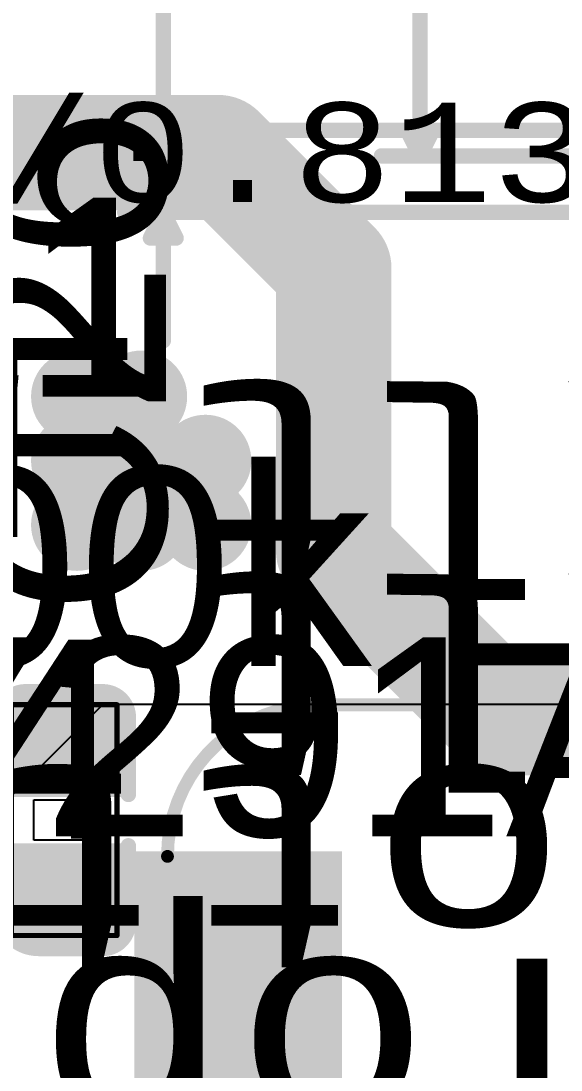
# Model space of a CAD drawing. Header units: inches. Extents: x -2.12 to 4.45, y -3.15 to 1.57.
# Drawn here: x -0.069 to 0.1413, y -0.558 to -0.1493 of the extents above; entities that cross this region are included whole.
import ezdxf

# ---------------------------------------------------------------- set-up
doc = ezdxf.new("R2010")
doc.units = ezdxf.units.IN
doc.header["$MEASUREMENT"] = 0
for name, color, linetype in [('Bottom', 5, 'Continuous'), ('Bottom Solder', 6, 'Continuous'), ('Measures', 56, 'Continuous'), ('tDocu', 76, 'Continuous'), ('Top', 1, 'Continuous'), ('Top Glue Points', 56, 'Continuous'), ('Top Overlay', 2, 'Continuous'), ('Top Paste', 8, 'Continuous'), ('Top Solder', 216, 'Continuous'), ('Top Value', 56, 'Continuous'), ('tPlace', 56, 'Continuous'), ('Via Holes', 16, 'Continuous')]:
    doc.layers.add(name, color=color, linetype=linetype)
doc.styles.add('Arial', font='', dxfattribs={"height": 0.2})
doc.styles.add('Courier New', font='', dxfattribs={"height": 0.2})
doc.styles.get('Arial').set_extended_font_data('Arial')
doc.styles.get('Courier New').set_extended_font_data('Courier New')

# ---------------------------------------------------------------- blocks, each defined once
blk = doc.blocks.new('SMD3225_3_2X2_5X0_7_MTC_L_43')
at = {"layer": 'Measures', "style": 'Courier New'}
for s, p in [('Inner Pad Padstyle: RX47Y-4D0T', (-0.666, -0.315)), ('Outer Pad Padstyle: RX47Y59D0T', (-0.659, -0.415)), ('Alternate 1 Padstyle: OX60Y90D30P', (-0.712, -0.515)), ('Alternate 2 Padstyle: OX90Y60D30P', (-0.712, -0.615))]:
    blk.add_text(s, height=0.0775, dxfattribs=at).set_placement(p)
blk = doc.blocks.new('HA72L_06301R5LFTR_49')
at = {"layer": 'Top'}
for points in [[(-0.148615, -0.0689), (-0.148615, 0.0689), (-0.075785, 0.0689), (-0.075785, -0.0689)], [(0.075785, -0.0689), (0.075785, 0.0689), (0.148615, 0.0689), (0.148615, -0.0689)]]:
    blk.add_hatch(color=1, dxfattribs=at).paths.add_polyline_path(points)
at = {"layer": 'Top Paste'}
for points in [[(-0.148615, -0.0689), (-0.148615, 0.0689), (-0.075785, 0.0689), (-0.075785, -0.0689)], [(0.075785, -0.0689), (0.075785, 0.0689), (0.148615, 0.0689), (0.148615, -0.0689)]]:
    blk.add_hatch(color=8, dxfattribs=at).paths.add_polyline_path(points)
at = {"layer": 'Top Solder'}
for points in [[(-0.152615, -0.0729), (-0.152615, 0.0729), (-0.071785, 0.0729), (-0.071785, -0.0729)], [(0.071785, -0.0729), (0.071785, 0.0729), (0.152615, 0.0729), (0.152615, -0.0729)]]:
    blk.add_hatch(color=216, dxfattribs=at).paths.add_polyline_path(points)
at = {"layer": 'tPlace', "const_width": 0.005}
for points in [[(-0.13976, 0.07087, -0.4142136), (-0.08071, 0.12992)], [(0.08071, 0.12992, -0.4142136), (0.13976, 0.07087)], [(-0.08071, -0.12992, -0.4142136), (-0.13976, -0.07087)], [(0.13976, -0.07087, -0.4142136), (0.08071, -0.12992)]]:
    blk.add_lwpolyline(points, format="xyb", dxfattribs=at)
for points in [[(0.08071, 0.12992), (-0.08268, 0.12992)], [(-0.13976, 0.07087), (-0.13976, -0.07087)], [(0.13976, 0.07087), (0.13976, -0.07087)], [(0.08071, -0.12992), (-0.08071, -0.12992)]]:
    blk.add_lwpolyline(points, dxfattribs=at)
at = {"layer": 'tPlace', "const_width": 0.0025}
for points in [[(-0.08393, 0.12992, 1), (-0.08143, 0.12992, 1)], [(-0.08196, 0.12992, 1), (-0.07946, 0.12992, 1)], [(0.07946, 0.12992, 1), (0.08196, 0.12992, 1)], [(0.07946, 0.12992, 1), (0.08196, 0.12992, 1)], [(-0.14101, 0.07087, 1), (-0.13851, 0.07087, 1)], [(-0.14101, 0.07087, 1), (-0.13851, 0.07087, 1)], [(0.13851, 0.07087, 1), (0.14101, 0.07087, 1)], [(0.13851, 0.07087, 1), (0.14101, 0.07087, 1)], [(-0.14101, -0.07087, 1), (-0.13851, -0.07087, 1)], [(-0.14101, -0.07087, 1), (-0.13851, -0.07087, 1)], [(0.13851, -0.07087, 1), (0.14101, -0.07087, 1)], [(0.13851, -0.07087, 1), (0.14101, -0.07087, 1)], [(-0.08196, -0.12992, 1), (-0.07946, -0.12992, 1)], [(-0.08196, -0.12992, 1), (-0.07946, -0.12992, 1)], [(0.07946, -0.12992, 1), (0.08196, -0.12992, 1)], [(0.07946, -0.12992, 1), (0.08196, -0.12992, 1)]]:
    blk.add_lwpolyline(points, format="xyb", close=True, dxfattribs=at)
blk = doc.blocks.new('C0603_63')
at = {"layer": 'Top'}
for points in [[(-0.043, 0.0197), (-0.013, 0.0197), (-0.013, -0.0197), (-0.043, -0.0197)], [(0.013, 0.0197), (0.043, 0.0197), (0.043, -0.0197), (0.013, -0.0197)]]:
    blk.add_hatch(color=1, dxfattribs=at).paths.add_polyline_path(points)
at = {"layer": 'Top Paste'}
for points in [[(-0.043, 0.0197), (-0.013, 0.0197), (-0.013, -0.0197), (-0.043, -0.0197)], [(0.013, 0.0197), (0.043, 0.0197), (0.043, -0.0197), (0.013, -0.0197)]]:
    blk.add_hatch(color=8, dxfattribs=at).paths.add_polyline_path(points)
at = {"layer": 'Top Solder'}
for points in [[(-0.047, 0.0237), (-0.009, 0.0237), (-0.009, -0.0237), (-0.047, -0.0237)], [(0.009, 0.0237), (0.047, 0.0237), (0.047, -0.0237), (0.009, -0.0237)]]:
    blk.add_hatch(color=216, dxfattribs=at).paths.add_polyline_path(points)
at = {"layer": 'Top', "const_width": 0.002}
for points in [[(-0.04496, -0.02056), (-0.04496, 0.02056)], [(0.04496, 0.02056), (-0.04496, 0.02056)], [(0.04496, -0.02056), (0.04496, 0.02056)], [(0.04496, -0.02056), (-0.04496, -0.02056)]]:
    blk.add_lwpolyline(points, dxfattribs=at)
at = {"layer": 'Top', "const_width": 0.001}
for points in [[(-0.04546, 0.02056, 1), (-0.04446, 0.02056, 1)], [(-0.04546, 0.02056, 1), (-0.04446, 0.02056, 1)], [(0.04446, 0.02056, 1), (0.04546, 0.02056, 1)], [(0.04446, 0.02056, 1), (0.04546, 0.02056, 1)], [(-0.04546, -0.02056, 1), (-0.04446, -0.02056, 1)], [(-0.04546, -0.02056, 1), (-0.04446, -0.02056, 1)], [(0.04446, -0.02056, 1), (0.04546, -0.02056, 1)], [(0.04446, -0.02056, 1), (0.04546, -0.02056, 1)]]:
    blk.add_lwpolyline(points, format="xyb", close=True, dxfattribs=at)
at = {"layer": 'Top Glue Points'}
for p, q in [((-0.00787, -0.01181), (-0.00787, 0.01181)), ((-0.00787, 0.01181), (0.00787, 0.01181)), ((0.00787, 0.01181), (0.00787, -0.01181)), ((0.00787, -0.01181), (-0.00787, -0.01181))]:
    blk.add_line(p, q, dxfattribs=at)
at = {"layer": 'tPlace', "const_width": 0.006}
for points in [[(-0.05, 0.015, -0.414214), (-0.04, 0.025)], [(0.04, 0.025, -0.414214), (0.05, 0.015)], [(0.05, -0.01, -0.414214), (0.035, -0.025)], [(-0.04, -0.025, -0.414214), (-0.05, -0.015)]]:
    blk.add_lwpolyline(points, format="xyb", dxfattribs=at)
for points in [[(-0.01, 0.025), (-0.04, 0.025)], [(0.04, 0.025), (0.01, 0.025)], [(-0.05, -0.015), (-0.05, 0.015)], [(0.05, -0.01), (0.05, 0.015)], [(-0.01, -0.025), (-0.04, -0.025)], [(0.035, -0.025), (0.01, -0.025)]]:
    blk.add_lwpolyline(points, dxfattribs=at)
at = {"layer": 'tPlace', "const_width": 0.003}
for points in [[(-0.0415, 0.025, 1), (-0.0385, 0.025, 1)], [(-0.0415, 0.025, 1), (-0.0385, 0.025, 1)], [(-0.0115, 0.025, 1), (-0.0085, 0.025, 1)], [(0.0085, 0.025, 1), (0.0115, 0.025, 1)], [(0.0385, 0.025, 1), (0.0415, 0.025, 1)], [(0.0385, 0.025, 1), (0.0415, 0.025, 1)], [(-0.0515, 0.015, 1), (-0.0485, 0.015, 1)], [(-0.0515, 0.015, 1), (-0.0485, 0.015, 1)], [(0.0485, 0.015, 1), (0.0515, 0.015, 1)], [(0.0485, 0.015, 1), (0.0515, 0.015, 1)], [(0.0485, -0.01, 1), (0.0515, -0.01, 1)], [(0.0485, -0.01, 1), (0.0515, -0.01, 1)], [(-0.0515, -0.015, 1), (-0.0485, -0.015, 1)], [(-0.0515, -0.015, 1), (-0.0485, -0.015, 1)], [(-0.0415, -0.025, 1), (-0.0385, -0.025, 1)], [(-0.0415, -0.025, 1), (-0.0385, -0.025, 1)], [(-0.0115, -0.025, 1), (-0.0085, -0.025, 1)], [(0.0085, -0.025, 1), (0.0115, -0.025, 1)], [(0.0335, -0.025, 1), (0.0365, -0.025, 1)], [(0.0335, -0.025, 1), (0.0365, -0.025, 1)]]:
    blk.add_lwpolyline(points, format="xyb", close=True, dxfattribs=at)
blk = doc.blocks.new('CONN_QTH_030_02_L_D_A_K_FR_S00_72')
at = {"layer": 'Measures', "const_width": 0.006}
for points in [[(-0.514, -0.118), (-0.514, 0.118)], [(-0.614, -0.108), (-0.614, -0.058)], [(-0.619, -0.098), (-0.609, -0.098)], [(-0.619, -0.098), (-0.614, -0.108)], [(-0.614, -0.108), (-0.609, -0.098)], [(-0.629, -0.108), (-0.614, -0.108)], [(-0.614, -0.108), (-0.286, -0.108)], [(-0.519, -0.108), (-0.509, -0.108)], [(-0.519, -0.108), (-0.514, -0.118)], [(-0.514, -0.118), (-0.509, -0.108)], [(-0.529, -0.118), (-0.514, -0.118)], [(-0.514, -0.118), (-0.394, -0.118)], [(-0.629, -0.14), (-0.614, -0.14)], [(-0.619, -0.15), (-0.614, -0.14)], [(-0.614, -0.14), (-0.609, -0.15)], [(-0.614, -0.19), (-0.614, -0.14)], [(-0.614, -0.14), (-0.286, -0.14)], [(-0.619, -0.15), (-0.609, -0.15)]]:
    blk.add_lwpolyline(points, dxfattribs=at)
at = {"layer": 'Measures', "const_width": 0.003}
for points in [[(-0.6205, -0.098, 1), (-0.6175, -0.098, 1)], [(-0.6205, -0.098, 1), (-0.6175, -0.098, 1)], [(-0.6105, -0.098, 1), (-0.6075, -0.098, 1)], [(-0.6105, -0.098, 1), (-0.6075, -0.098, 1)], [(-0.6305, -0.108, 1), (-0.6275, -0.108, 1)], [(-0.6155, -0.108, 1), (-0.6125, -0.108, 1)], [(-0.6155, -0.108, 1), (-0.6125, -0.108, 1)], [(-0.6155, -0.108, 1), (-0.6125, -0.108, 1)], [(-0.6155, -0.108, 1), (-0.6125, -0.108, 1)], [(-0.6155, -0.108, 1), (-0.6125, -0.108, 1)], [(-0.5205, -0.108, 1), (-0.5175, -0.108, 1)], [(-0.5205, -0.108, 1), (-0.5175, -0.108, 1)], [(-0.5105, -0.108, 1), (-0.5075, -0.108, 1)], [(-0.5105, -0.108, 1), (-0.5075, -0.108, 1)], [(-0.5305, -0.118, 1), (-0.5275, -0.118, 1)], [(-0.5155, -0.118, 1), (-0.5125, -0.118, 1)], [(-0.5155, -0.118, 1), (-0.5125, -0.118, 1)], [(-0.5155, -0.118, 1), (-0.5125, -0.118, 1)], [(-0.5155, -0.118, 1), (-0.5125, -0.118, 1)], [(-0.5155, -0.118, 1), (-0.5125, -0.118, 1)], [(-0.6305, -0.14, 1), (-0.6275, -0.14, 1)], [(-0.6155, -0.14, 1), (-0.6125, -0.14, 1)], [(-0.6155, -0.14, 1), (-0.6125, -0.14, 1)], [(-0.6155, -0.14, 1), (-0.6125, -0.14, 1)], [(-0.6155, -0.14, 1), (-0.6125, -0.14, 1)], [(-0.6155, -0.14, 1), (-0.6125, -0.14, 1)], [(-0.6205, -0.15, 1), (-0.6175, -0.15, 1)], [(-0.6205, -0.15, 1), (-0.6175, -0.15, 1)], [(-0.6105, -0.15, 1), (-0.6075, -0.15, 1)], [(-0.6105, -0.15, 1), (-0.6075, -0.15, 1)], [(-0.6155, -0.19, 1), (-0.6125, -0.19, 1)]]:
    blk.add_lwpolyline(points, format="xyb", close=True, dxfattribs=at)
at = {"layer": 'Measures', "style": 'Courier New'}
blk.add_text('0.032in/0.813mm', height=0.03875, dxfattribs=at).set_placement((-0.952, -0.136))
blk = doc.blocks.new('TO_236_VIS_L_86')
at = {"layer": 'Measures', "style": 'Courier New'}
for s, p in [('Top Padstyle: RX20Y40D0T', (-0.53, -0.308)), ('Bottom Padstyle: RX20Y40D0T', (-0.583, -0.383)), ('Alt 1 Padstyle: OX60Y90D30P', (-0.583, -0.458)), ('Alt 2 Padstyle: OX90Y60D30P', (-0.583, -0.533))]:
    blk.add_text(s, height=0.0775, dxfattribs=at).set_placement(p)

msp = doc.modelspace()

# ---------------------------------------------------------------- hatches: boundary and pattern name
at = {"layer": 'Bottom'}
h = msp.add_hatch(color=5, dxfattribs=at)
edge = h.paths.add_edge_path()
edge.add_arc((-0.0472, -0.29561), 0.013905, 0, 360)
h = msp.add_hatch(color=5, dxfattribs=at)
edge = h.paths.add_edge_path()
edge.add_arc((-0.0222, -0.29561), 0.013905, 0, 360)
h = msp.add_hatch(color=5, dxfattribs=at)
edge = h.paths.add_edge_path()
edge.add_arc((-0.0472, -0.32061), 0.013905, 0, 360)
h = msp.add_hatch(color=5, dxfattribs=at)
edge = h.paths.add_edge_path()
edge.add_arc((-0.0222, -0.32061), 0.013905, 0, 360)
h = msp.add_hatch(color=5, dxfattribs=at)
edge = h.paths.add_edge_path()
edge.add_arc((0.0028, -0.32061), 0.013905, 0, 360)
h = msp.add_hatch(color=5, dxfattribs=at)
edge = h.paths.add_edge_path()
edge.add_arc((-0.0472, -0.34561), 0.013905, 0, 360)
h = msp.add_hatch(color=5, dxfattribs=at)
edge = h.paths.add_edge_path()
edge.add_arc((-0.0222, -0.34561), 0.013905, 0, 360)
h = msp.add_hatch(color=5, dxfattribs=at)
edge = h.paths.add_edge_path()
edge.add_arc((0.0028, -0.34561), 0.013905, 0, 360)
at = {"layer": 'Bottom Solder'}
h = msp.add_hatch(color=6, dxfattribs=at)
edge = h.paths.add_edge_path()
edge.add_arc((-0.0472, -0.29561), 0.017905, 0, 360)
h = msp.add_hatch(color=6, dxfattribs=at)
edge = h.paths.add_edge_path()
edge.add_arc((-0.0222, -0.29561), 0.017905, 0, 360)
h = msp.add_hatch(color=6, dxfattribs=at)
edge = h.paths.add_edge_path()
edge.add_arc((-0.0472, -0.32061), 0.017905, 0, 360)
h = msp.add_hatch(color=6, dxfattribs=at)
edge = h.paths.add_edge_path()
edge.add_arc((-0.0222, -0.32061), 0.017905, 0, 360)
h = msp.add_hatch(color=6, dxfattribs=at)
edge = h.paths.add_edge_path()
edge.add_arc((0.0028, -0.32061), 0.017905, 0, 360)
h = msp.add_hatch(color=6, dxfattribs=at)
edge = h.paths.add_edge_path()
edge.add_arc((-0.0472, -0.34561), 0.017905, 0, 360)
h = msp.add_hatch(color=6, dxfattribs=at)
edge = h.paths.add_edge_path()
edge.add_arc((-0.0222, -0.34561), 0.017905, 0, 360)
h = msp.add_hatch(color=6, dxfattribs=at)
edge = h.paths.add_edge_path()
edge.add_arc((0.0028, -0.34561), 0.017905, 0, 360)
at = {"layer": 'Top'}
h = msp.add_hatch(color=1, dxfattribs=at)
edge = h.paths.add_edge_path()
edge.add_arc((-0.0472, -0.29561), 0.013905, 0, 360)
h = msp.add_hatch(color=1, dxfattribs=at)
edge = h.paths.add_edge_path()
edge.add_arc((-0.0222, -0.29561), 0.013905, 0, 360)
h = msp.add_hatch(color=1, dxfattribs=at)
edge = h.paths.add_edge_path()
edge.add_arc((-0.0472, -0.32061), 0.013905, 0, 360)
h = msp.add_hatch(color=1, dxfattribs=at)
edge = h.paths.add_edge_path()
edge.add_arc((-0.0222, -0.32061), 0.013905, 0, 360)
h = msp.add_hatch(color=1, dxfattribs=at)
edge = h.paths.add_edge_path()
edge.add_arc((0.0028, -0.32061), 0.013905, 0, 360)
h = msp.add_hatch(color=1, dxfattribs=at)
edge = h.paths.add_edge_path()
edge.add_arc((-0.0472, -0.34561), 0.013905, 0, 360)
h = msp.add_hatch(color=1, dxfattribs=at)
edge = h.paths.add_edge_path()
edge.add_arc((-0.0222, -0.34561), 0.013905, 0, 360)
h = msp.add_hatch(color=1, dxfattribs=at)
edge = h.paths.add_edge_path()
edge.add_arc((0.0028, -0.34561), 0.013905, 0, 360)
at = {"layer": 'Top Solder'}
h = msp.add_hatch(color=216, dxfattribs=at)
edge = h.paths.add_edge_path()
edge.add_arc((-0.0472, -0.29561), 0.017905, 0, 360)
h = msp.add_hatch(color=216, dxfattribs=at)
edge = h.paths.add_edge_path()
edge.add_arc((-0.0222, -0.29561), 0.017905, 0, 360)
h = msp.add_hatch(color=216, dxfattribs=at)
edge = h.paths.add_edge_path()
edge.add_arc((-0.0472, -0.32061), 0.017905, 0, 360)
h = msp.add_hatch(color=216, dxfattribs=at)
edge = h.paths.add_edge_path()
edge.add_arc((-0.0222, -0.32061), 0.017905, 0, 360)
h = msp.add_hatch(color=216, dxfattribs=at)
edge = h.paths.add_edge_path()
edge.add_arc((0.0028, -0.32061), 0.017905, 0, 360)
h = msp.add_hatch(color=216, dxfattribs=at)
edge = h.paths.add_edge_path()
edge.add_arc((-0.0472, -0.34561), 0.017905, 0, 360)
h = msp.add_hatch(color=216, dxfattribs=at)
edge = h.paths.add_edge_path()
edge.add_arc((-0.0222, -0.34561), 0.017905, 0, 360)
h = msp.add_hatch(color=216, dxfattribs=at)
edge = h.paths.add_edge_path()
edge.add_arc((0.0028, -0.34561), 0.017905, 0, 360)
at = {"layer": 'Via Holes'}
h = msp.add_hatch(color=7, dxfattribs=at)
edge = h.paths.add_edge_path()
edge.add_arc((-0.0472, -0.29561), 0.005905, 0, 360)
h = msp.add_hatch(color=7, dxfattribs=at)
edge = h.paths.add_edge_path()
edge.add_arc((-0.0222, -0.29561), 0.005905, 0, 360)
h = msp.add_hatch(color=7, dxfattribs=at)
edge = h.paths.add_edge_path()
edge.add_arc((-0.0472, -0.32061), 0.005905, 0, 360)
h = msp.add_hatch(color=7, dxfattribs=at)
edge = h.paths.add_edge_path()
edge.add_arc((-0.0222, -0.32061), 0.005905, 0, 360)
h = msp.add_hatch(color=7, dxfattribs=at)
edge = h.paths.add_edge_path()
edge.add_arc((0.0028, -0.32061), 0.005905, 0, 360)
h = msp.add_hatch(color=7, dxfattribs=at)
edge = h.paths.add_edge_path()
edge.add_arc((-0.0472, -0.34561), 0.005905, 0, 360)
h = msp.add_hatch(color=7, dxfattribs=at)
edge = h.paths.add_edge_path()
edge.add_arc((-0.0222, -0.34561), 0.005905, 0, 360)
h = msp.add_hatch(color=7, dxfattribs=at)
edge = h.paths.add_edge_path()
edge.add_arc((0.0028, -0.34561), 0.005905, 0, 360)

# ---------------------------------------------------------------- linework, layer by layer
at = {"layer": 'Bottom'}
for p, q in [((-0.0372, -0.41561), (-0.1022, -0.48061)), ((0.3128, -0.41561), (-0.0372, -0.41561))]:
    msp.add_line(p, q, dxfattribs=at)
at = {"layer": 'Top', "const_width": 0.045}
for points in [[(-0.3932, -0.20061), (0.0078, -0.20061)], [(0.0078, -0.20061), (0.0528, -0.24561)], [(0.0528, -0.35561), (0.0528, -0.24561)], [(0.0528, -0.35561), (0.1178, -0.42061)], [(0.1178, -0.42061), (0.4278, -0.42061)]]:
    msp.add_lwpolyline(points, dxfattribs=at)
at = {"layer": 'Top', "const_width": 0.0225}
for points in [[(-0.00345, -0.20061, 1), (0.01905, -0.20061, 1)], [(-0.00345, -0.20061, 1), (0.01905, -0.20061, 1)], [(0.04155, -0.24561, 1), (0.06405, -0.24561, 1)], [(0.04155, -0.24561, 1), (0.06405, -0.24561, 1)], [(0.04155, -0.35561, 1), (0.06405, -0.35561, 1)], [(0.04155, -0.35561, 1), (0.06405, -0.35561, 1)], [(0.10655, -0.42061, 1), (0.12905, -0.42061, 1)], [(0.10655, -0.42061, 1), (0.12905, -0.42061, 1)]]:
    msp.add_lwpolyline(points, format="xyb", close=True, dxfattribs=at)

# ---------------------------------------------------------------- block references
for name, p, rotation in [('SMD3225_3_2X2_5X0_7_MTC_L_43', (1.3918, -0.48961), 225), ('TO_236_VIS_L_86', (-0.3612, -0.82261), 180), ('C0603_63', (-0.0522, -0.46061), 270), ('HA72L_06301R5LFTR_49', (0.1278, -0.54561), 180)]:
    msp.add_blockref(name, p, dxfattribs=dict(rotation=rotation))
msp.add_blockref('CONN_QTH_030_02_L_D_A_K_FR_S00_72', (0.6004, -0.08386))

# ---------------------------------------------------------------- texts
at = {"layer": 'tDocu', "style": 'Arial'}
msp.add_text('RT7291AGQUF', height=0.0775, dxfattribs=at).set_placement((-0.26531, -0.46687))
at = {"layer": 'Top Overlay', "style": 'Arial'}
msp.add_text('C26', height=0.0775, rotation=90, dxfattribs=at).set_placement((-0.012531, -0.381116))
for s, p in [('R21', (-0.2072, -0.29561)), ('L2', (0.089382, -0.400279)), ('U4', (-0.16531, -0.46781))]:
    msp.add_text(s, height=0.0775, dxfattribs=at).set_placement(p)
at = {"layer": 'Top Value', "style": 'Arial'}
for s, p in [('2u2F', (-0.269988, -0.350279)), ('100k', (-0.1672, -0.40061))]:
    msp.add_text(s, height=0.0775, dxfattribs=at).set_placement(p)

doc.saveas('drawing.dxf')
